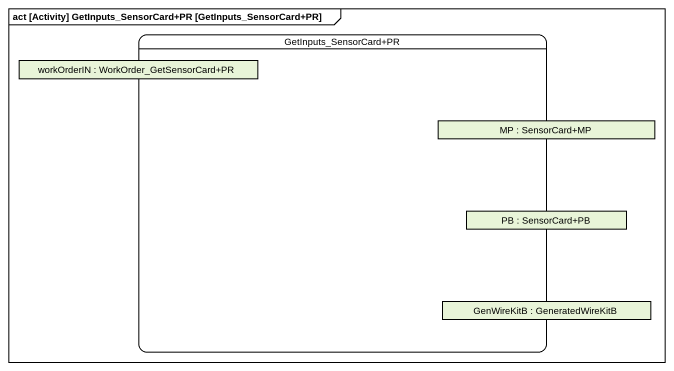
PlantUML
@startuml
mainframe act [Activity] GetInputs_SensorCard+PR [GetInputs_SensorCard+PR]
hide empty description
state "GetInputs_SensorCard+PR" as GetInputs_SensorCard_PR {
  state "workOrderIN : WorkOrder_GetSensorCard+PR" as workOrderIN <<object>>
  state "MP : SensorCard+MP" as MP <<object>>
  state "PB : SensorCard+PB" as PB <<object>>
  state "GenWireKitB : GeneratedWireKitB" as GenWireKitB <<object>>
}
@enduml
